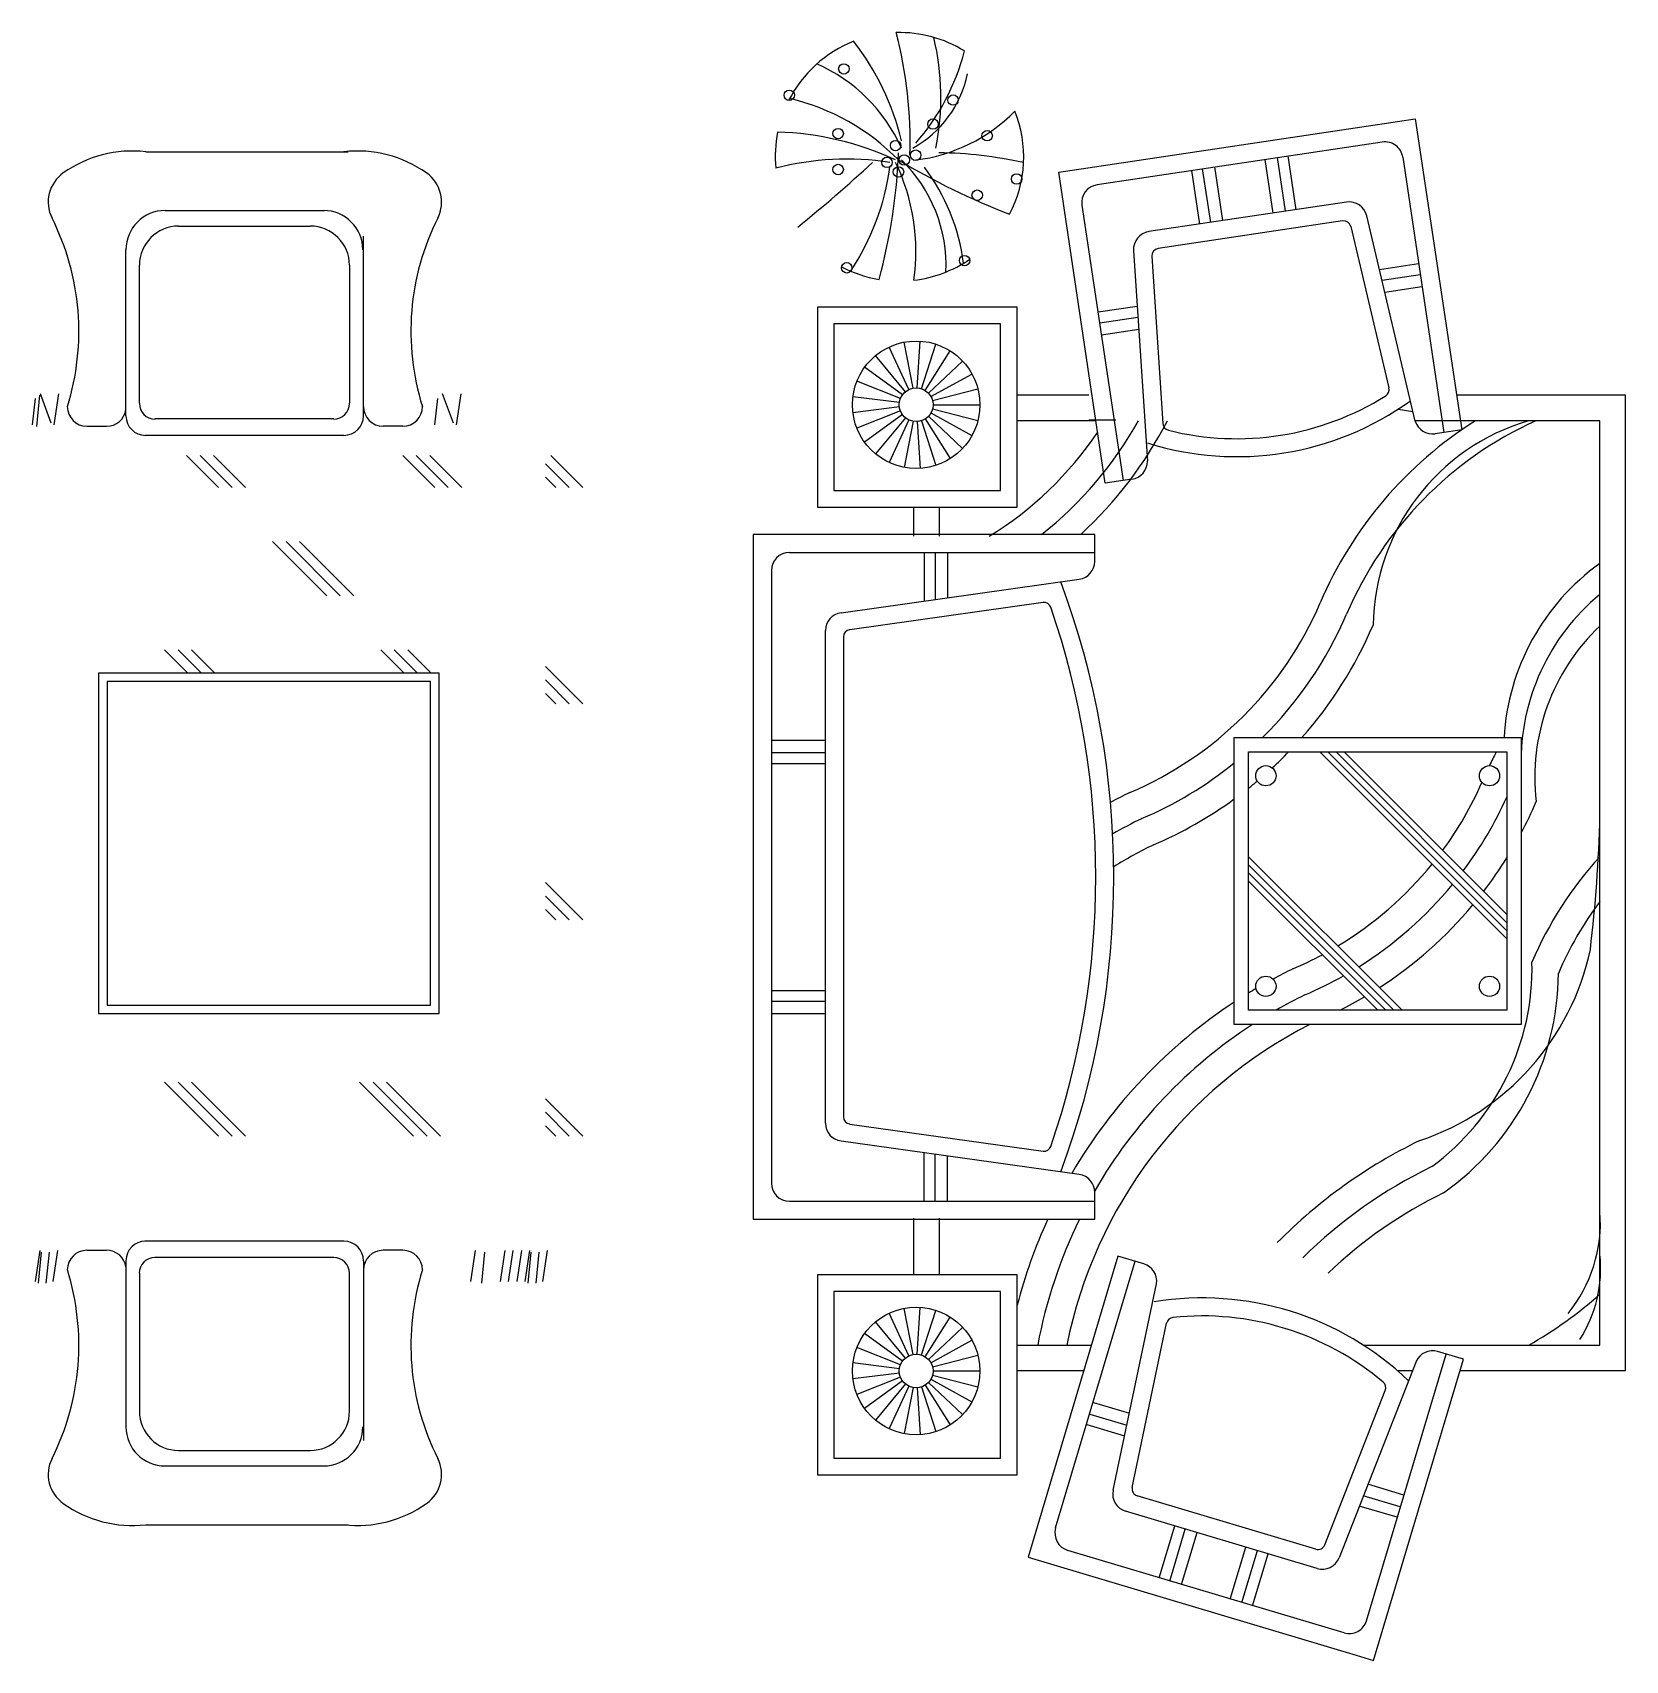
# Model space of a CAD drawing. Header units: inches. Extents: x 8.3 to 50.8, y 10.9 to 35.7.
# Drawn here: x 42.212 to 45.955, y 18.565 to 22.39 of the extents above; entities that cross this region are included whole.
import ezdxf

# ---------------------------------------------------------------- set-up
doc = ezdxf.new("R2010")
doc.units = ezdxf.units.IN
doc.header["$MEASUREMENT"] = 0
doc.layers.add('02', color=2, linetype='Continuous')

msp = doc.modelspace()

# ---------------------------------------------------------------- linework, layer by layer
at = {"layer": '02'}
for p, q in [((44.6234, 22.062), (45.4192, 22.1811)), ((45.4192, 22.1811), (45.4611, 22.1873)), ((45.4611, 22.1873), (45.5704, 21.4568)), ((45.3836, 22.1329), (44.7135, 22.0326)), ((42.4782, 22.1103), (42.9533, 22.1103)), ((44.9893, 22.0745), (45.0082, 21.9483)), ((45.1076, 22.0922), (45.1265, 21.966)), ((45.1362, 22.0965), (45.1551, 21.9702)), ((45.1616, 22.1003), (45.1805, 21.974)), ((45.4318, 22.0973), (45.5285, 21.4506)), ((44.7328, 21.3315), (44.6234, 22.062)), ((44.9353, 22.0664), (44.9542, 21.9402)), ((44.9607, 22.0702), (44.9796, 21.944)), ((42.5237, 21.9721), (42.8981, 21.9721)), ((44.6779, 21.9845), (44.7746, 21.3377)), ((45.2996, 21.9919), (44.8351, 21.9224)), ((45.4609, 21.4773), (45.3471, 21.9597)), ((42.5551, 21.9355), (42.8646, 21.9355)), ((45.2904, 21.9477), (44.8568, 21.8828)), ((45.3094, 21.9348), (45.3991, 21.5551)), ((42.9899, 21.4898), (42.9899, 21.9118)), ((42.4316, 21.4898), (42.4316, 21.8799)), ((44.7991, 21.8777), (44.8315, 21.3831)), ((44.8424, 21.8649), (44.8681, 21.4712)), ((45.4688, 21.8465), (45.377, 21.8328)), ((42.4631, 21.519), (42.4631, 21.8433)), ((42.9568, 21.8433), (42.9568, 21.519)), ((45.4726, 21.8211), (45.383, 21.8077)), ((45.4768, 21.7925), (45.3896, 21.7795)), ((44.0561, 21.7448), (44.0561, 21.2752)), ((44.5257, 21.7448), (44.0561, 21.7448)), ((44.5257, 21.2752), (44.5257, 21.7448)), ((44.7159, 21.7339), (44.8076, 21.7476)), ((44.0952, 21.7056), (44.0952, 21.3143)), ((44.4865, 21.7056), (44.0952, 21.7056)), ((44.4865, 21.3143), (44.4865, 21.7056)), ((44.7197, 21.7084), (44.8093, 21.7218)), ((44.724, 21.6798), (44.8112, 21.6929)), ((44.2809, 21.5545), (44.2602, 21.6628)), ((44.2908, 21.5552), (44.2977, 21.6651)), ((44.3005, 21.5533), (44.3346, 21.6581)), ((44.263, 21.5461), (44.1928, 21.631)), ((44.2714, 21.5515), (44.2245, 21.6512)), ((44.3095, 21.5491), (44.3685, 21.6421)), ((44.3171, 21.5427), (44.3975, 21.6182)), ((44.2562, 21.5389), (44.1671, 21.6037)), ((44.323, 21.5347), (44.4195, 21.5878)), ((42.2559, 21.472), (42.2304, 21.5414)), ((42.2632, 21.4683), (42.2742, 21.5414)), ((43.2008, 21.472), (43.1753, 21.5414)), ((43.2081, 21.4683), (43.2191, 21.5414)), ((44.2515, 21.5302), (44.149, 21.5708)), ((44.3266, 21.5255), (44.4334, 21.5529)), ((42.2121, 21.4683), (42.2194, 21.5305)), ((42.2219, 21.4647), (42.2292, 21.5378)), ((43.157, 21.4683), (43.1643, 21.5305)), ((44.249, 21.5206), (44.1397, 21.5344)), ((44.249, 21.5107), (44.1397, 21.4969)), ((44.2515, 21.5011), (44.149, 21.4605)), ((44.3266, 21.5058), (44.4334, 21.4784)), ((44.3279, 21.5156), (44.4381, 21.5156)), ((44.6937, 21.5378), (44.5257, 21.5378)), ((45.4205, 21.505), (45.4556, 21.5)), ((45.9549, 21.5378), (45.5583, 21.5378)), ((45.9549, 19.2459), (45.9549, 21.5378)), ((42.3399, 21.4651), (42.386, 21.4651)), ((42.9199, 21.4822), (42.4998, 21.4822)), ((43.0821, 21.4651), (43.036, 21.4651)), ((44.2562, 21.4924), (44.1671, 21.4276)), ((44.263, 21.4851), (44.1928, 21.4002)), ((44.2714, 21.4798), (44.2245, 21.3801)), ((44.2809, 21.4767), (44.2602, 21.3685)), ((44.2908, 21.4761), (44.2977, 21.3661)), ((44.3005, 21.478), (44.3346, 21.3732)), ((44.3095, 21.4822), (44.3685, 21.3892)), ((44.3171, 21.4885), (44.3975, 21.4131)), ((44.323, 21.4966), (44.4195, 21.4435)), ((44.7108, 21.4779), (44.5257, 21.4779)), ((44.7577, 21.4795), (44.6937, 21.4795)), ((45.895, 21.4779), (45.4608, 21.4779)), ((45.895, 19.3058), (45.895, 21.4779)), ((42.9436, 21.4437), (42.4758, 21.4437)), ((45.5704, 21.4568), (45.5078, 21.4475)), ((42.6492, 21.3209), (42.5739, 21.3962)), ((42.681, 21.3209), (42.6056, 21.3962)), ((42.7127, 21.3209), (42.6374, 21.3962)), ((43.1572, 21.3209), (43.0819, 21.3962)), ((43.189, 21.3209), (43.1136, 21.3962)), ((43.2207, 21.3209), (43.1454, 21.3962)), ((43.5049, 21.3209), (43.4295, 21.3962)), ((43.4731, 21.3209), (43.417, 21.377)), ((43.4414, 21.3209), (43.417, 21.3453)), ((44.0952, 21.3143), (44.4865, 21.3143)), ((44.7954, 21.3408), (44.7328, 21.3315)), ((44.0561, 21.2752), (44.5257, 21.2752)), ((44.2822, 21.2752), (44.2822, 21.2066)), ((44.3421, 21.2752), (44.3421, 21.2066)), ((43.9057, 21.2108), (43.9057, 19.6015)), ((44.7078, 21.2108), (43.9057, 21.2108)), ((44.7078, 21.1475), (44.7078, 21.2108)), ((42.9032, 21.0669), (42.7762, 21.1939)), ((42.935, 21.0669), (42.808, 21.1939)), ((42.9667, 21.0669), (42.8397, 21.1939)), ((43.9904, 21.1685), (44.7078, 21.1685)), ((44.3073, 21.1679), (44.3073, 21.0544)), ((44.333, 21.1679), (44.333, 21.058)), ((44.362, 21.1679), (44.362, 21.0621)), ((43.9481, 21.1261), (43.9481, 19.6862)), ((44.112, 21.0269), (44.6713, 21.1056)), ((44.5865, 21.0509), (44.1321, 20.987)), ((44.0751, 19.8274), (44.0751, 20.9849)), ((44.1175, 20.9702), (44.1175, 19.8421)), ((42.5772, 20.885), (42.5222, 20.9399)), ((42.6089, 20.885), (42.554, 20.9399)), ((42.6407, 20.885), (42.5857, 20.9399)), ((43.0852, 20.885), (43.0302, 20.9399)), ((43.1169, 20.885), (43.062, 20.9399)), ((43.1487, 20.885), (43.0937, 20.9399)), ((43.5049, 20.8129), (43.417, 20.9008)), ((43.1674, 20.885), (42.3674, 20.885)), ((42.3674, 20.885), (42.3674, 20.085)), ((43.1474, 20.865), (42.3874, 20.865)), ((42.3874, 20.865), (42.3874, 20.105)), ((43.1474, 20.105), (43.1474, 20.865)), ((43.1674, 20.085), (43.1674, 20.885)), ((43.4731, 20.8129), (43.417, 20.869)), ((43.4414, 20.8129), (43.417, 20.8373)), ((43.9475, 20.7275), (44.0751, 20.7275)), ((43.9475, 20.6986), (44.0751, 20.6986)), ((45.0358, 20.0594), (45.0358, 20.7334)), ((45.0358, 20.7334), (45.7098, 20.7334)), ((45.0695, 20.0931), (45.0695, 20.6997)), ((45.0695, 20.6997), (45.6761, 20.6997)), ((45.2367, 20.6997), (45.6761, 20.2603)), ((45.2558, 20.6997), (45.6761, 20.2794)), ((45.2749, 20.6997), (45.6761, 20.2984)), ((45.2939, 20.6997), (45.6761, 20.3175)), ((45.6761, 20.6997), (45.6761, 20.0931)), ((45.7098, 20.7334), (45.7098, 20.0594)), ((43.9475, 20.6729), (44.0751, 20.6729)), ((45.0695, 20.4536), (45.43, 20.0931)), ((45.0695, 20.4345), (45.4109, 20.0931)), ((43.5049, 20.3049), (43.417, 20.3928)), ((45.0695, 20.4155), (45.3919, 20.0931)), ((45.0695, 20.3964), (45.3728, 20.0931)), ((43.4731, 20.3049), (43.417, 20.361)), ((43.4414, 20.3049), (43.417, 20.3293)), ((43.9475, 20.1394), (44.0751, 20.1394)), ((42.3674, 20.085), (43.1674, 20.085)), ((42.3874, 20.105), (43.1474, 20.105)), ((43.9475, 20.1137), (44.0751, 20.1137)), ((43.9475, 20.0848), (44.0751, 20.0848)), ((45.6761, 20.0931), (45.0695, 20.0931)), ((45.7098, 20.0594), (45.0358, 20.0594)), ((42.6492, 19.7969), (42.5222, 19.9239)), ((42.681, 19.7969), (42.554, 19.9239)), ((42.7127, 19.7969), (42.5857, 19.9239)), ((43.1075, 19.7969), (42.9805, 19.9239)), ((43.1392, 19.7969), (43.0122, 19.9239)), ((43.171, 19.7969), (43.044, 19.9239)), ((43.5049, 19.7969), (43.417, 19.8848)), ((43.4731, 19.7969), (43.417, 19.853)), ((43.4414, 19.7969), (43.417, 19.8213)), ((44.1321, 19.8253), (44.5865, 19.7614)), ((44.6713, 19.7067), (44.112, 19.7854)), ((44.3073, 19.6444), (44.3073, 19.7579)), ((44.333, 19.6444), (44.333, 19.7543)), ((44.362, 19.6444), (44.362, 19.7502)), ((44.7078, 19.6015), (44.7078, 19.6648)), ((43.9904, 19.6439), (44.7078, 19.6439)), ((43.9057, 19.6015), (44.7078, 19.6015)), ((44.2822, 19.6041), (44.2822, 19.4707)), ((44.3421, 19.6041), (44.3421, 19.4707)), ((42.9436, 19.5501), (42.4758, 19.5501)), ((42.2188, 19.455), (42.2297, 19.528)), ((42.2257, 19.4513), (42.2331, 19.5244)), ((42.2444, 19.4513), (42.2517, 19.5244)), ((42.2604, 19.455), (42.2713, 19.528)), ((42.3399, 19.5286), (42.386, 19.5286)), ((42.9199, 19.5116), (42.4998, 19.5116)), ((43.0821, 19.5286), (43.036, 19.5286)), ((43.2423, 19.455), (43.2532, 19.528)), ((43.2678, 19.4513), (43.2751, 19.5244)), ((43.3115, 19.455), (43.3225, 19.528)), ((43.3301, 19.455), (43.3411, 19.528)), ((43.3511, 19.455), (43.3621, 19.528)), ((43.3697, 19.455), (43.3807, 19.528)), ((43.3767, 19.4513), (43.384, 19.5244)), ((43.3953, 19.4513), (43.4026, 19.5244)), ((43.4113, 19.455), (43.4222, 19.528)), ((44.7625, 19.5148), (44.5512, 18.807)), ((44.8232, 19.4967), (44.7625, 19.5148)), ((42.4316, 19.504), (42.4316, 19.1139)), ((42.4631, 19.4747), (42.4631, 19.1504)), ((42.9568, 19.1504), (42.9568, 19.4747)), ((42.9899, 19.504), (42.9899, 19.0819)), ((44.616, 18.876), (44.8031, 19.5027)), ((44.0561, 19.4707), (44.0561, 19.0012)), ((44.5257, 19.4707), (44.0561, 19.4707)), ((44.5257, 19.0012), (44.5257, 19.4707)), ((44.7511, 18.9646), (44.853, 19.4497)), ((44.0952, 19.4316), (44.0952, 19.0403)), ((44.4865, 19.4316), (44.0952, 19.4316)), ((44.4865, 19.0403), (44.4865, 19.4316)), ((44.263, 19.2754), (44.1928, 19.3603)), ((44.2714, 19.2808), (44.2245, 19.3805)), ((44.2809, 19.2838), (44.2602, 19.3921)), ((44.2908, 19.2844), (44.2977, 19.3944)), ((44.3005, 19.2826), (44.3346, 19.3874)), ((44.3095, 19.2784), (44.3685, 19.3714)), ((44.2562, 19.2682), (44.1671, 19.333)), ((44.3171, 19.272), (44.3975, 19.3475)), ((44.7958, 18.9712), (44.8768, 19.3573)), ((44.2515, 19.2595), (44.149, 19.3001)), ((44.323, 19.264), (44.4195, 19.3171)), ((44.3266, 19.2548), (44.4334, 19.2822)), ((44.5257, 19.3058), (44.7002, 19.3058)), ((45.3388, 19.3058), (45.895, 19.3058)), ((45.3465, 18.658), (45.5336, 19.2846)), ((45.5741, 19.2724), (45.5135, 19.2906)), ((44.249, 19.2499), (44.1397, 19.2637)), ((44.3279, 19.2449), (44.4381, 19.2449)), ((44.5257, 19.2459), (44.6823, 19.2459)), ((45.4629, 19.2676), (45.282, 18.8061)), ((45.3628, 18.5647), (45.5741, 19.2724)), ((45.4189, 19.2459), (45.4543, 19.2459)), ((45.5662, 19.2459), (45.9549, 19.2459)), ((44.249, 19.24), (44.1397, 19.2261)), ((44.2515, 19.2303), (44.149, 19.1898)), ((44.2562, 19.2216), (44.1671, 19.1569)), ((44.263, 19.2144), (44.1928, 19.1295)), ((44.2714, 19.2091), (44.2245, 19.1094)), ((44.2809, 19.206), (44.2602, 19.0978)), ((44.2908, 19.2054), (44.2977, 19.0954)), ((44.3005, 19.2073), (44.3346, 19.1025)), ((44.3095, 19.2115), (44.3685, 19.1185)), ((44.3171, 19.2178), (44.3975, 19.1424)), ((44.323, 19.2258), (44.4195, 19.1728)), ((44.3266, 19.2351), (44.4334, 19.2077)), ((44.7047, 19.1711), (44.7892, 19.1459)), ((45.2483, 18.8361), (45.3906, 19.1994)), ((44.6964, 19.1434), (44.7832, 19.1175)), ((44.6891, 19.1188), (44.7779, 19.0922)), ((42.5551, 19.0583), (42.8646, 19.0583)), ((42.5237, 19.0217), (42.8981, 19.0217)), ((44.0952, 19.0403), (44.4865, 19.0403)), ((44.0561, 19.0012), (44.5257, 19.0012)), ((45.4341, 18.9533), (45.3496, 18.9786)), ((45.2277, 18.826), (44.8075, 18.9515)), ((45.4258, 18.9256), (45.339, 18.9515)), ((45.2305, 18.781), (44.7805, 18.9153)), ((45.4185, 18.901), (45.3296, 18.9275)), ((42.4782, 18.8834), (42.9533, 18.8834)), ((44.8593, 18.7586), (44.8959, 18.8809)), ((44.884, 18.7512), (44.9205, 18.8735)), ((44.9117, 18.7429), (44.9482, 18.8653)), ((45.2938, 18.6295), (44.6445, 18.8234)), ((45.0262, 18.7087), (45.0628, 18.8311)), ((45.0539, 18.7005), (45.0905, 18.8228)), ((44.5512, 18.807), (45.3222, 18.5768)), ((45.0786, 18.6931), (45.1151, 18.8154)), ((45.3222, 18.5768), (45.3628, 18.5647))]:
    msp.add_line(p, q, dxfattribs=at)
for centre, radius in [((44.1184, 22.3048), 0.0123), ((43.9901, 22.2429), 0.0123), ((44.375, 22.2316), 0.0123), ((44.1049, 22.1528), 0.0123), ((44.3278, 22.1753), 0.0123), ((44.455, 22.1479), 0.0123), ((44.24, 22.1247), 0.0123), ((44.2872, 22.1021), 0.0123), ((44.1049, 22.0684), 0.0123), ((44.2198, 22.0852), 0.0123), ((44.2467, 22.0628), 0.0123), ((44.2603, 22.0908), 0.0123), ((44.5245, 22.0462), 0.0123), ((44.4318, 22.0081), 0.0123), ((44.1251, 21.8375), 0.0123), ((44.4021, 21.8544), 0.0123), ((44.2883, 21.5156), 0.1498), ((44.2883, 21.5156), 0.0396), ((45.1101, 20.6438), 0.0238), ((45.6355, 20.6438), 0.0238), ((45.1101, 20.1489), 0.0238), ((45.6355, 20.1489), 0.0238), ((44.2883, 19.2449), 0.1498), ((44.2883, 19.2449), 0.0396)]:
    msp.add_circle(centre, radius, dxfattribs=at)
for centre, radius, start, end in [((44.249, 22.0983), 0.292, 58.4205, 91.4949), ((43.2456, 22.1321), 1.0286, 358.3286, 14.5318), ((44.249, 22.0983), 0.292, 111.5955, 153.0519), ((43.6725, 22.0013), 0.5964, 13.0452, 38.1589), ((43.8887, 22.4796), 0.53, 318.7581, 345.5157), ((43.7469, 22.238), 0.5996, 348.5516, 13.5951), ((43.8978, 21.9599), 0.3897, 24.0956, 66.2202), ((44.1557, 22.3452), 0.2584, 298.8901, 348.4579), ((43.8673, 21.7182), 0.5318, 44.4861, 76.5381), ((44.2392, 22.4823), 0.3944, 276.9904, 315.4781), ((44.249, 22.0983), 0.292, 332.4912, 21.5839), ((44.249, 22.0983), 0.292, 168.5435, 185.2366), ((43.942, 21.4492), 0.7075, 65.0888, 88.316), ((45.3899, 22.091), 0.0423, 8.5118, 98.5123), ((42.4472, 21.8298), 0.2822, 83.695, 125.2365), ((42.9748, 21.8298), 0.2822, 54.7635, 96.305), ((44.1252, 21.4271), 0.6658, 81.2496, 104.5237), ((41.7014, 24.7796), 3.6651, 309.0488, 312.6799), ((43.6438, 22.1544), 0.5883, 326.5098, 352.1378), ((42.9329, 22.1577), 1.3148, 344.682, 357.8244), ((43.8077, 21.8766), 0.48, 351.8298, 25.7633), ((45.1016, 23.5129), 1.6592, 238.9873, 249.0333), ((44.0131, 21.8426), 0.3456, 357.5306, 45.9102), ((43.9267, 21.7874), 0.4767, 7.327, 36.9558), ((44.3258, 21.1049), 1.0031, 77.6353, 89.1105), ((42.3327, 21.9919), 0.0838, 125.2365, 206.6818), ((43.0893, 21.9919), 0.0838, 333.3182, 54.7635), ((44.7197, 21.9907), 0.0423, 98.5118, 188.5118), ((42.5237, 21.8799), 0.0922, 90, 180), ((42.8959, 21.8799), 0.0922, 0, 90), ((45.3058, 21.95), 0.0424, 13.2827, 98.5118), ((41.7285, 21.6883), 0.5924, 342.6125, 26.6818), ((42.5553, 21.8433), 0.0922, 90, 180), ((42.8646, 21.8433), 0.0922, 0, 90), ((43.6935, 21.6883), 0.5924, 153.3182, 197.3875), ((44.8414, 21.8805), 0.0424, 98.5118, 183.7408), ((45.2929, 21.9309), 0.0169, 13.2827, 98.5118), ((44.8593, 21.866), 0.0169, 98.5118, 183.7408), ((44.249, 22.0983), 0.292, 276.6703, 304.4246), ((44.249, 22.0983), 0.292, 242.2649, 260.5405), ((45.3826, 21.5512), 0.0169, 302.1509, 13.2827), ((42.3399, 21.5112), 0.0461, 180, 270), ((42.386, 21.5112), 0.0461, 270, 351.2176), ((42.5, 21.519), 0.0369, 180, 270), ((42.9199, 21.519), 0.0369, 270, 0), ((43.036, 21.5112), 0.0461, 180, 270), ((43.0821, 21.5112), 0.0461, 270, 0), ((45.0416, 22.0937), 0.7001, 252.5682, 305.6591), ((45.0416, 22.0937), 0.6578, 255.8626, 302.1509), ((42.4777, 21.4898), 0.0461, 180, 270), ((42.9436, 21.4898), 0.0461, 270, 0), ((44.0152, 21.9256), 0.9129, 308.4607, 330.6322), ((44.0152, 21.9256), 0.9728, 312.7089, 332.5993), ((44.885, 21.4723), 0.0169, 183.7408, 255.8626), ((46.107, 20.6785), 0.9454, 122.258, 156.8372), ((46.107, 20.6785), 0.878, 114.4148, 156.8372), ((45.87, 20.9902), 0.5082, 106.308, 179.1923), ((45.5016, 21.4893), 0.0423, 196.512, 278.5118), ((44.0152, 21.9256), 0.8455, 301.7413, 325.8444), ((44.7891, 21.3827), 0.0424, 278.5118, 0.5115), ((43.9904, 21.1261), 0.0423, 90, 180), ((44.6655, 21.1475), 0.0423, 278.0002, 0), ((46.21, 20.7026), 0.5412, 125.5921, 176.7356), ((42.757, 20.4062), 1.9957, 339.6701, 20.3299), ((44.5888, 21.0341), 0.0169, 18.9213, 98.0002), ((44.4605, 21.3829), 0.8455, 292.9473, 336.8372), ((46.217, 20.6777), 0.5073, 129.405, 181.2984), ((44.1175, 20.9849), 0.0423, 97.4456, 180), ((42.757, 20.4062), 1.9534, 341.0787, 18.9213), ((44.4605, 21.3829), 0.9129, 314.6448, 336.8372), ((44.1344, 20.9702), 0.0169, 98.0002, 180), ((44.4605, 21.3829), 0.9803, 318.5049, 336.8372), ((46.2302, 20.6404), 0.4884, 133.3381, 186.7449), ((44.4605, 21.3829), 0.9803, 312.6843, 315.8183), ((46.4904, 20.2642), 0.9454, 152.5723, 154.7437), ((44.4605, 21.3829), 0.9129, 293.0594, 309.065), ((44.4605, 21.3829), 0.9803, 308.4074, 309.9459), ((44.8439, 20.9687), 0.8455, 323.7116, 336.245), ((45.3225, 19.5073), 1.2193, 115.8857, 118.2653), ((44.4605, 21.3829), 0.9803, 293.1628, 305.9352), ((44.8439, 20.9687), 0.9129, 323.064, 335.7375), ((44.8439, 20.9687), 0.9803, 332.0512, 336.8372), ((42.5766, 20.6292), 3.3193, 353.1886, 358.6218), ((45.3225, 19.5073), 1.1519, 115.9688, 119.7883), ((45.3225, 19.5073), 1.0845, 116.0563, 121.6986), ((44.8439, 20.9687), 0.8455, 300.9908, 320.9482), ((44.8439, 20.9687), 0.9803, 322.5062, 328.1017), ((46.5425, 19.8606), 0.878, 137.5243, 156.8372), ((44.8439, 20.9687), 0.9129, 302.044, 320.5076), ((44.8439, 20.9687), 0.9803, 302.9487, 320.1278), ((46.5425, 19.8606), 0.8105, 143.0251, 156.8372), ((44.8439, 20.9687), 0.8455, 292.9473, 298.1475), ((45.2783, 20.3625), 0.6077, 288.563, 347.9388), ((45.1579, 20.1908), 0.5776, 306.2698, 1.5036), ((45.7059, 19.0931), 1.2193, 115.8857, 118.3626), ((44.8439, 20.9687), 0.9129, 293.0594, 299.4247), ((45.1604, 20.1842), 0.637, 305.2129, 359.5757), ((45.7059, 19.0931), 1.2193, 120.5019, 121.4584), ((45.7059, 19.0931), 1.1519, 115.9688, 119.762), ((44.8439, 20.9687), 0.9803, 296.7232, 300.52), ((45.7059, 19.0931), 1.2193, 123.334, 149.6477), ((45.7059, 19.0931), 1.0845, 117.0044, 168.6875), ((45.7059, 19.0931), 1.1519, 122.9823, 150.0565), ((44.1175, 19.8274), 0.0423, 180, 262.5544), ((44.1344, 19.8421), 0.0169, 180, 261.9998), ((46.004, 18.6895), 1.2193, 115.8857, 135.3304), ((44.5888, 19.7782), 0.0169, 261.9998, 341.0787), ((44.6655, 19.6648), 0.0423, 0, 81.9998), ((46.004, 18.6895), 1.1519, 115.9688, 134.509), ((43.9904, 19.6862), 0.0423, 180, 270), ((46.004, 18.6895), 1.0845, 116.0563, 133.5818), ((45.7059, 19.0931), 1.2193, 155.3571, 165.4414), ((45.7059, 19.0931), 1.1519, 153.8094, 169.3574), ((45.5578, 19.5936), 0.3382, 320.8187, 4.2675), ((42.4777, 19.504), 0.0461, 90, 180), ((42.9436, 19.504), 0.0461, 0, 90), ((42.3399, 19.4825), 0.0461, 90, 180), ((42.386, 19.4825), 0.0461, 8.7824, 90), ((42.4998, 19.4747), 0.0369, 90, 180), ((42.9199, 19.4747), 0.0369, 0, 90), ((43.036, 19.4825), 0.0461, 90, 180), ((43.0821, 19.4825), 0.0461, 0, 90), ((45.5854, 19.486), 0.3113, 327.4642, 5.9583), ((41.7285, 19.3055), 0.5924, 333.3182, 17.3875), ((43.6935, 19.3055), 0.5924, 162.6125, 206.6818), ((44.8111, 19.4561), 0.0424, 351.3761, 73.3759), ((44.9607, 18.7165), 0.7001, 46.2285, 99.3194), ((45.2442, 20.1585), 0.9803, 299.5629, 311.5938), ((44.8934, 19.3539), 0.0169, 96.025, 168.1468), ((44.9607, 18.7165), 0.6578, 49.7367, 96.025), ((45.5014, 19.25), 0.0423, 73.3759, 155.3756), ((45.3749, 19.2056), 0.0169, 338.6049, 49.7367), ((42.5553, 19.1504), 0.0922, 180, 270), ((42.8646, 19.1504), 0.0922, 270, 0), ((42.5237, 19.1139), 0.0922, 180, 270), ((42.8959, 19.1139), 0.0922, 270, 0), ((42.3327, 19.0019), 0.0838, 153.3182, 234.7635), ((43.0893, 19.0019), 0.0838, 305.2365, 26.6818), ((44.7926, 18.9559), 0.0424, 168.1468, 253.3759), ((44.8124, 18.9677), 0.0169, 168.1468, 253.3759), ((42.4472, 19.164), 0.2822, 234.7635, 276.305), ((42.9748, 19.164), 0.2822, 263.695, 305.2365), ((44.6566, 18.8639), 0.0423, 163.3759, 253.3759), ((45.2325, 18.8423), 0.0169, 253.3759, 338.6049), ((45.2426, 18.8216), 0.0424, 253.3759, 338.6049), ((45.3059, 18.6701), 0.0423, 253.3753, 343.3759)]:
    msp.add_arc(centre, radius, start, end, dxfattribs=at)

doc.saveas('drawing.dxf')
